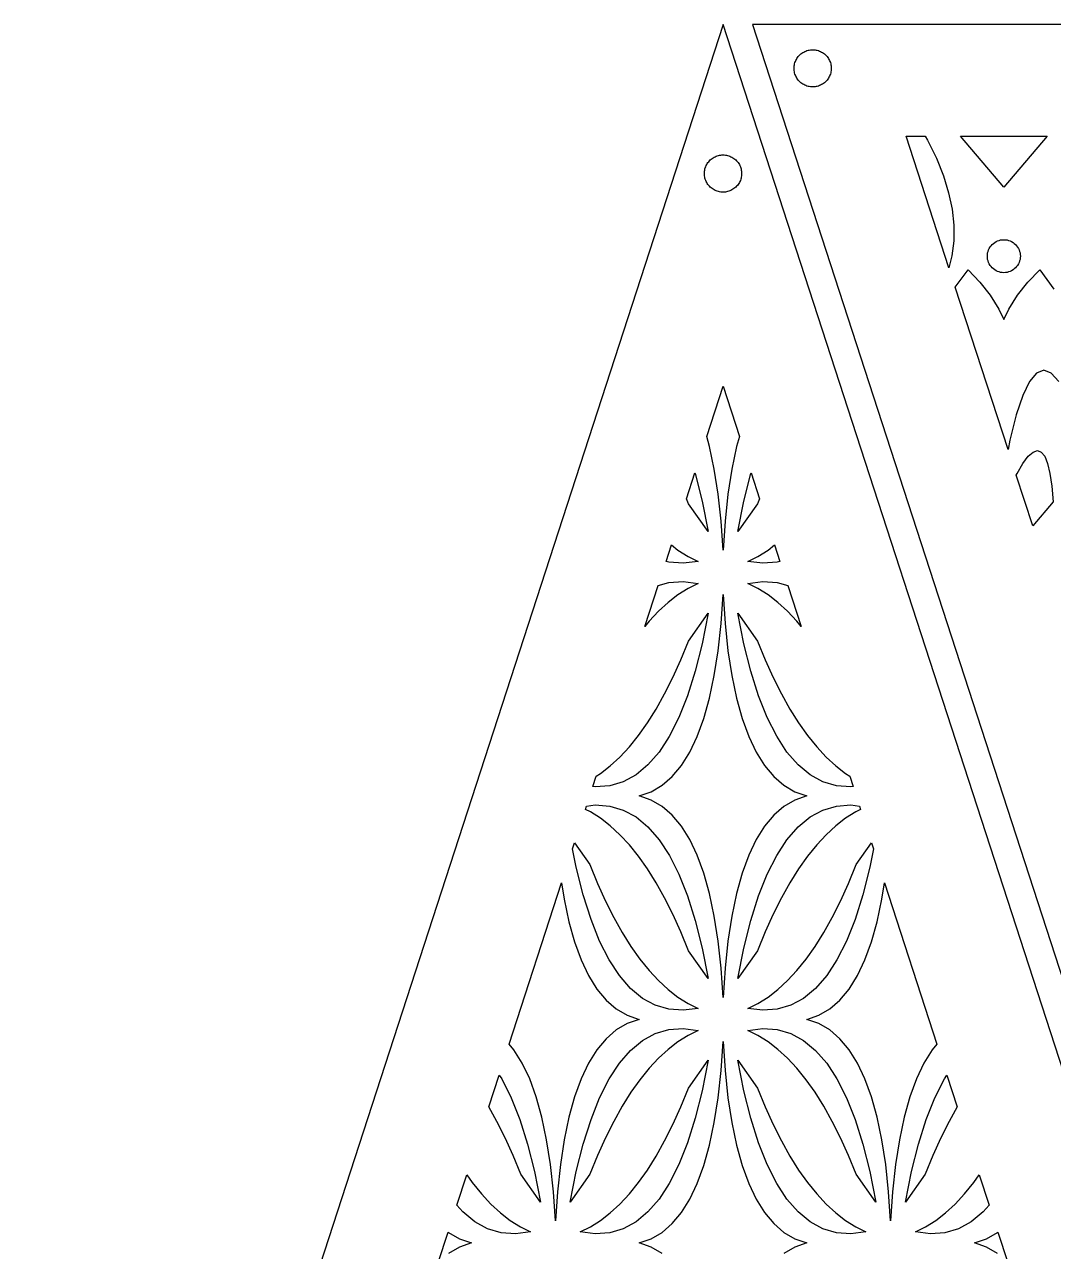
# Model space of a CAD drawing. Header units: metres. Extents: x 20 to 717, y 20 to 251.
# Drawn here: x 20 to 130.5, y 119.1 to 250.8 of the extents above; entities that cross this region are included whole.
import ezdxf

# ---------------------------------------------------------------- set-up
doc = ezdxf.new("R2010")
doc.units = ezdxf.units.M

msp = doc.modelspace()

# ---------------------------------------------------------------- linework, layer by layer
for p, q in [((95, 250.826), (20, 20)), ((170, 20), (95, 250.826)), ((248.154, 250.826), (98.1544, 250.826)), ((98.1544, 250.826), (173.154, 20.0001)), ((103.352, 247.665), (103.451, 247.742)), ((103.451, 247.742), (103.555, 247.813)), ((103.555, 247.813), (103.663, 247.877)), ((103.663, 247.877), (103.775, 247.934)), ((103.775, 247.934), (103.891, 247.984)), ((103.891, 247.984), (104.009, 248.026)), ((104.009, 248.026), (104.129, 248.062)), ((104.129, 248.062), (104.252, 248.089)), ((104.252, 248.089), (104.376, 248.109)), ((104.376, 248.109), (104.501, 248.12)), ((104.501, 248.12), (104.626, 248.124)), ((104.626, 248.124), (104.752, 248.12)), ((104.752, 248.12), (104.877, 248.109)), ((104.877, 248.109), (105.001, 248.089)), ((105.001, 248.089), (105.124, 248.062)), ((105.124, 248.062), (105.244, 248.026)), ((105.244, 248.026), (105.362, 247.984)), ((105.362, 247.984), (105.478, 247.934)), ((105.478, 247.934), (105.59, 247.877)), ((105.59, 247.877), (105.698, 247.813)), ((105.698, 247.813), (105.802, 247.742)), ((105.802, 247.742), (105.901, 247.665)), ((102.631, 246.249), (102.643, 246.375)), ((102.643, 246.375), (102.662, 246.499)), ((102.662, 246.499), (102.69, 246.621)), ((102.69, 246.621), (102.725, 246.742)), ((102.725, 246.742), (102.767, 246.86)), ((102.767, 246.86), (102.816, 246.976)), ((102.816, 246.976), (102.874, 247.087)), ((102.874, 247.087), (102.938, 247.195)), ((102.938, 247.195), (103.009, 247.3)), ((103.009, 247.3), (103.085, 247.399)), ((103.085, 247.399), (103.169, 247.493)), ((103.169, 247.493), (103.257, 247.582)), ((103.257, 247.582), (103.352, 247.665)), ((105.901, 247.665), (105.995, 247.582)), ((105.995, 247.582), (106.084, 247.493)), ((106.084, 247.493), (106.168, 247.399)), ((106.168, 247.399), (106.244, 247.3)), ((106.244, 247.3), (106.316, 247.195)), ((106.316, 247.195), (106.379, 247.087)), ((106.379, 247.087), (106.437, 246.976)), ((106.437, 246.976), (106.486, 246.86)), ((106.486, 246.86), (106.528, 246.742)), ((106.528, 246.742), (106.564, 246.621)), ((106.564, 246.621), (106.591, 246.499)), ((106.591, 246.499), (106.61, 246.375)), ((106.61, 246.375), (106.622, 246.249)), ((102.626, 246.124), (102.631, 246.249)), ((102.631, 245.998), (102.626, 246.124)), ((102.643, 245.873), (102.631, 245.998)), ((102.662, 245.749), (102.643, 245.873)), ((102.69, 245.627), (102.662, 245.749)), ((102.725, 245.506), (102.69, 245.627)), ((102.767, 245.388), (102.725, 245.506)), ((102.816, 245.273), (102.767, 245.388)), ((102.874, 245.16), (102.816, 245.273)), ((102.938, 245.052), (102.874, 245.16)), ((103.009, 244.948), (102.938, 245.052)), ((106.316, 245.052), (106.244, 244.948)), ((106.379, 245.16), (106.316, 245.052)), ((106.437, 245.273), (106.379, 245.16)), ((106.486, 245.388), (106.437, 245.273)), ((106.528, 245.506), (106.486, 245.388)), ((106.564, 245.627), (106.528, 245.506)), ((106.591, 245.749), (106.564, 245.627)), ((106.61, 245.873), (106.591, 245.749)), ((106.622, 245.998), (106.61, 245.873)), ((106.622, 246.249), (106.626, 246.124)), ((106.626, 246.124), (106.622, 245.998)), ((103.085, 244.849), (103.009, 244.948)), ((103.169, 244.755), (103.085, 244.849)), ((103.257, 244.666), (103.169, 244.755)), ((103.352, 244.583), (103.257, 244.666)), ((103.451, 244.506), (103.352, 244.583)), ((103.555, 244.436), (103.451, 244.506)), ((103.663, 244.371), (103.555, 244.436)), ((103.775, 244.315), (103.663, 244.371)), ((103.891, 244.265), (103.775, 244.315)), ((104.009, 244.222), (103.891, 244.265)), ((104.129, 244.187), (104.009, 244.222)), ((104.252, 244.159), (104.129, 244.187)), ((104.376, 244.14), (104.252, 244.159)), ((104.501, 244.128), (104.376, 244.14)), ((104.626, 244.124), (104.501, 244.128)), ((104.752, 244.128), (104.626, 244.124)), ((104.877, 244.14), (104.752, 244.128)), ((105.001, 244.159), (104.877, 244.14)), ((105.124, 244.187), (105.001, 244.159)), ((105.244, 244.222), (105.124, 244.187)), ((105.362, 244.265), (105.244, 244.222)), ((105.478, 244.315), (105.362, 244.265)), ((105.59, 244.371), (105.478, 244.315)), ((105.698, 244.436), (105.59, 244.371)), ((105.802, 244.506), (105.698, 244.436)), ((105.901, 244.583), (105.802, 244.506)), ((105.995, 244.666), (105.901, 244.583)), ((106.084, 244.755), (105.995, 244.666)), ((106.168, 244.849), (106.084, 244.755)), ((106.244, 244.948), (106.168, 244.849)), ((114.671, 238.826), (116.723, 238.826)), ((119.258, 224.709), (114.671, 238.826)), ((116.723, 238.826), (116.969, 238.396)), ((120.497, 238.826), (129.812, 238.826)), ((125.154, 233.352), (120.497, 238.826)), ((129.812, 238.826), (125.154, 233.352)), ((116.969, 238.396), (117.912, 236.467)), ((93.2471, 235.79), (93.3115, 235.898)), ((93.3115, 235.898), (93.3818, 236.002)), ((93.3818, 236.002), (93.459, 236.101)), ((93.459, 236.101), (93.542, 236.195)), ((93.542, 236.195), (93.6309, 236.284)), ((93.6309, 236.284), (93.7256, 236.367)), ((93.7256, 236.367), (93.8242, 236.444)), ((93.8242, 236.444), (93.9287, 236.515)), ((93.9287, 236.515), (94.0361, 236.579)), ((94.0361, 236.579), (94.1484, 236.636)), ((94.1484, 236.636), (94.2637, 236.686)), ((94.2637, 236.686), (94.3818, 236.728)), ((94.3818, 236.728), (94.5029, 236.763)), ((94.5029, 236.763), (94.625, 236.791)), ((94.625, 236.791), (94.749, 236.81)), ((94.749, 236.81), (94.874, 236.822)), ((94.874, 236.822), (95, 236.826)), ((95, 236.826), (95.126, 236.822)), ((95.126, 236.822), (95.251, 236.81)), ((95.251, 236.81), (95.375, 236.791)), ((95.375, 236.791), (95.4971, 236.763)), ((95.4971, 236.763), (95.6182, 236.728)), ((95.6182, 236.728), (95.7363, 236.686)), ((95.7363, 236.686), (95.8516, 236.636)), ((95.8516, 236.636), (95.9639, 236.579)), ((95.9639, 236.579), (96.0713, 236.515)), ((96.0713, 236.515), (96.1758, 236.444)), ((96.1758, 236.444), (96.2744, 236.367)), ((96.2744, 236.367), (96.3691, 236.284)), ((96.3691, 236.284), (96.458, 236.195)), ((96.458, 236.195), (96.541, 236.101)), ((96.541, 236.101), (96.6182, 236.002)), ((96.6182, 236.002), (96.6885, 235.898)), ((96.6885, 235.898), (96.7529, 235.79)), ((117.912, 236.467), (118.665, 234.588)), ((93, 234.826), (93.0039, 234.952)), ((93.0039, 234.701), (93, 234.826)), ((93.0039, 234.952), (93.0156, 235.077)), ((93.0156, 234.576), (93.0039, 234.701)), ((93.0156, 235.077), (93.0352, 235.201)), ((93.0352, 234.451), (93.0156, 234.576)), ((93.0352, 235.201), (93.0625, 235.324)), ((93.0625, 235.324), (93.0977, 235.444)), ((93.0977, 235.444), (93.1406, 235.562)), ((93.1406, 235.562), (93.1904, 235.678)), ((93.1904, 235.678), (93.2471, 235.79)), ((96.7529, 235.79), (96.8096, 235.678)), ((96.8096, 235.678), (96.8594, 235.562)), ((96.8594, 235.562), (96.9023, 235.444)), ((96.9023, 235.444), (96.9375, 235.324)), ((96.9375, 235.324), (96.9648, 235.201)), ((96.9648, 235.201), (96.9844, 235.077)), ((96.9844, 234.576), (96.9648, 234.451)), ((96.9844, 235.077), (96.9961, 234.952)), ((96.9961, 234.701), (96.9844, 234.576)), ((96.9961, 234.952), (97, 234.826)), ((97, 234.826), (96.9961, 234.701)), ((118.665, 234.588), (119.228, 232.763)), ((93.0625, 234.329), (93.0352, 234.451)), ((93.0977, 234.208), (93.0625, 234.329)), ((93.1406, 234.09), (93.0977, 234.208)), ((93.1904, 233.975), (93.1406, 234.09)), ((93.2471, 233.863), (93.1904, 233.975)), ((93.3115, 233.755), (93.2471, 233.863)), ((93.3818, 233.651), (93.3115, 233.755)), ((93.459, 233.551), (93.3818, 233.651)), ((93.542, 233.457), (93.459, 233.551)), ((93.6309, 233.368), (93.542, 233.457)), ((93.7256, 233.285), (93.6309, 233.368)), ((93.8242, 233.208), (93.7256, 233.285)), ((93.9287, 233.138), (93.8242, 233.208)), ((96.1758, 233.208), (96.0713, 233.138)), ((96.2744, 233.285), (96.1758, 233.208)), ((96.3691, 233.368), (96.2744, 233.285)), ((96.458, 233.457), (96.3691, 233.368)), ((96.541, 233.551), (96.458, 233.457)), ((96.6182, 233.651), (96.541, 233.551)), ((96.6885, 233.755), (96.6182, 233.651)), ((96.7529, 233.863), (96.6885, 233.755)), ((96.8096, 233.975), (96.7529, 233.863)), ((96.8594, 234.09), (96.8096, 233.975)), ((96.9023, 234.208), (96.8594, 234.09)), ((96.9375, 234.329), (96.9023, 234.208)), ((96.9648, 234.451), (96.9375, 234.329)), ((94.0361, 233.074), (93.9287, 233.138)), ((94.1484, 233.017), (94.0361, 233.074)), ((94.2637, 232.967), (94.1484, 233.017)), ((94.3818, 232.924), (94.2637, 232.967)), ((94.5029, 232.889), (94.3818, 232.924)), ((94.625, 232.862), (94.5029, 232.889)), ((94.749, 232.842), (94.625, 232.862)), ((94.874, 232.83), (94.749, 232.842)), ((95, 232.826), (94.874, 232.83)), ((95.126, 232.83), (95, 232.826)), ((95.251, 232.842), (95.126, 232.83)), ((95.375, 232.862), (95.251, 232.842)), ((95.4971, 232.889), (95.375, 232.862)), ((95.6182, 232.924), (95.4971, 232.889)), ((95.7363, 232.967), (95.6182, 232.924)), ((95.8516, 233.017), (95.7363, 232.967)), ((95.9639, 233.074), (95.8516, 233.017)), ((96.0713, 233.138), (95.9639, 233.074)), ((119.228, 232.763), (119.599, 230.99)), ((119.599, 230.99), (119.781, 229.269)), ((119.781, 229.269), (119.773, 227.598)), ((119.773, 227.598), (119.573, 225.982)), ((123.458, 226.467), (123.517, 226.631)), ((123.517, 226.631), (123.591, 226.789)), ((123.591, 226.789), (123.681, 226.939)), ((123.681, 226.939), (123.784, 227.077)), ((123.784, 227.077), (123.901, 227.207)), ((123.901, 227.207), (124.03, 227.323)), ((124.03, 227.323), (124.169, 227.427)), ((124.169, 227.427), (124.319, 227.517)), ((124.319, 227.517), (124.477, 227.591)), ((124.477, 227.591), (124.64, 227.65)), ((124.64, 227.65), (124.81, 227.692)), ((124.81, 227.692), (124.982, 227.717)), ((124.982, 227.717), (125.154, 227.726)), ((125.154, 227.726), (125.328, 227.717)), ((125.328, 227.717), (125.501, 227.692)), ((125.501, 227.692), (125.669, 227.65)), ((125.669, 227.65), (125.832, 227.591)), ((125.832, 227.591), (125.99, 227.517)), ((125.99, 227.517), (126.14, 227.427)), ((126.14, 227.427), (126.278, 227.323)), ((126.278, 227.323), (126.408, 227.206)), ((126.408, 227.206), (126.525, 227.077)), ((126.525, 227.077), (126.628, 226.938)), ((126.628, 226.938), (126.718, 226.789)), ((126.718, 226.789), (126.792, 226.631)), ((126.792, 226.631), (126.851, 226.467)), ((119.573, 225.982), (119.258, 224.709)), ((123.382, 225.952), (123.391, 226.127)), ((123.39, 225.779), (123.382, 225.952)), ((123.415, 225.608), (123.39, 225.779)), ((123.391, 226.127), (123.416, 226.299)), ((123.458, 225.438), (123.415, 225.608)), ((123.416, 226.299), (123.458, 226.467)), ((123.517, 225.275), (123.458, 225.438)), ((126.851, 225.438), (126.792, 225.275)), ((126.851, 226.467), (126.894, 226.298)), ((126.893, 225.606), (126.851, 225.438)), ((126.918, 225.778), (126.893, 225.606)), ((126.894, 226.298), (126.919, 226.127)), ((126.927, 225.952), (126.918, 225.778)), ((126.919, 226.127), (126.927, 225.952)), ((119.941, 222.609), (121.309, 224.493)), ((121.309, 224.493), (122.586, 223.172)), ((123.591, 225.117), (123.517, 225.275)), ((123.681, 224.968), (123.591, 225.117)), ((123.784, 224.828), (123.681, 224.968)), ((123.9, 224.699), (123.784, 224.828)), ((124.03, 224.582), (123.9, 224.699)), ((124.169, 224.48), (124.03, 224.582)), ((124.319, 224.39), (124.169, 224.48)), ((124.477, 224.316), (124.319, 224.39)), ((124.64, 224.256), (124.477, 224.316)), ((124.809, 224.214), (124.64, 224.256)), ((124.981, 224.189), (124.809, 224.214)), ((125.154, 224.18), (124.981, 224.189)), ((125.328, 224.188), (125.154, 224.18)), ((125.499, 224.214), (125.328, 224.188)), ((125.669, 224.256), (125.499, 224.214)), ((125.832, 224.316), (125.669, 224.256)), ((125.99, 224.39), (125.832, 224.316)), ((126.14, 224.48), (125.99, 224.39)), ((126.278, 224.582), (126.14, 224.48)), ((126.408, 224.699), (126.278, 224.582)), ((126.525, 224.828), (126.408, 224.699)), ((126.628, 224.968), (126.525, 224.828)), ((126.718, 225.117), (126.628, 224.968)), ((126.792, 225.275), (126.718, 225.117)), ((127.724, 223.173), (129, 224.493)), ((129, 224.493), (130.512, 222.411)), ((122.586, 223.172), (123.691, 221.762)), ((126.618, 221.763), (127.724, 223.173)), ((125.603, 205.183), (119.941, 222.609)), ((123.691, 221.762), (124.622, 220.266)), ((125.688, 220.266), (126.618, 221.763)), ((124.622, 220.266), (125.15, 219.162)), ((125.159, 219.158), (125.688, 220.266)), ((125.15, 219.162), (125.15, 219.141)), ((125.15, 219.141), (125.155, 219.152)), ((125.155, 219.152), (125.159, 219.145)), ((125.159, 219.145), (125.159, 219.158)), ((129.441, 213.703), (128.663, 213.402)), ((130.243, 213.402), (129.441, 213.703)), ((127.91, 212.502), (127.184, 211.001)), ((128.663, 213.402), (127.91, 212.502)), ((131.068, 212.502), (130.243, 213.402)), ((93.2461, 206.595), (95, 211.993)), ((95, 211.993), (96.7539, 206.595)), ((127.184, 211.001), (126.482, 208.901)), ((126.482, 208.901), (125.804, 206.201)), ((93.5479, 205.509), (93.2461, 206.595)), ((96.7539, 206.595), (96.4521, 205.51)), ((125.804, 206.201), (125.603, 205.183)), ((94.0566, 203.084), (93.5479, 205.509)), ((96.4521, 205.51), (95.9443, 203.084)), ((127.204, 203.703), (127.778, 204.466)), ((127.778, 204.466), (128.299, 204.924)), ((128.299, 204.924), (128.766, 205.076)), ((128.766, 205.076), (129.178, 204.924)), ((129.178, 204.924), (129.539, 204.466)), ((129.539, 204.466), (129.847, 203.703)), ((94.4688, 200.411), (94.0566, 203.084)), ((95.9443, 203.084), (95.5312, 200.411)), ((126.575, 202.632), (127.204, 203.703)), ((129.847, 203.703), (130.102, 202.633)), ((91.0752, 199.915), (91.9814, 202.704)), ((91.9814, 202.704), (92.0088, 202.618)), ((92.0088, 202.618), (92.7549, 199.656)), ((97.2451, 199.656), (97.9912, 202.619)), ((97.9912, 202.619), (98.0186, 202.704)), ((98.0186, 202.704), (98.9248, 199.915)), ((126.488, 202.456), (126.575, 202.632)), ((128.26, 197.003), (126.488, 202.456)), ((130.102, 202.633), (130.303, 201.258)), ((94.7842, 197.49), (94.4688, 200.411)), ((95.5312, 200.411), (95.2158, 197.49)), ((130.303, 201.258), (130.45, 199.577)), ((91.2988, 199.371), (91.0752, 199.915)), ((93.4092, 196.391), (91.2988, 199.371)), ((92.7549, 199.656), (93.4092, 196.391)), ((96.5908, 196.391), (97.2451, 199.656)), ((98.7012, 199.37), (96.5908, 196.391)), ((98.9248, 199.915), (98.7012, 199.37)), ((130.45, 199.577), (128.26, 197.003)), ((95, 194.368), (94.7842, 197.49)), ((95.2158, 197.49), (95, 194.368)), ((88.8848, 193.172), (89.46, 194.942)), ((89.46, 194.942), (90.1602, 194.402)), ((90.1602, 194.402), (91.2451, 193.721)), ((91.2451, 193.721), (92.3447, 193.181)), ((97.6553, 193.181), (98.7549, 193.721)), ((98.7549, 193.721), (99.8389, 194.401)), ((99.8389, 194.401), (100.54, 194.942)), ((100.54, 194.942), (101.115, 193.172)), ((89.1689, 193.088), (88.8848, 193.172)), ((90.7168, 192.977), (89.1689, 193.088)), ((92.3447, 193.181), (90.7168, 192.977)), ((99.2832, 192.977), (97.6553, 193.181)), ((100.831, 193.088), (99.2832, 192.977)), ((101.115, 193.172), (100.831, 193.088)), ((86.6201, 186.202), (88.043, 190.581)), ((88.043, 190.581), (89.1689, 190.911)), ((89.1689, 190.911), (90.7168, 191.023)), ((91.2451, 190.278), (90.1611, 189.598)), ((90.7168, 191.023), (92.3447, 190.819)), ((92.3447, 190.819), (91.2451, 190.278)), ((97.6553, 190.819), (99.2832, 191.023)), ((98.7549, 190.278), (97.6553, 190.819)), ((99.8398, 189.598), (98.7549, 190.278)), ((99.2832, 191.023), (100.831, 190.911)), ((100.831, 190.911), (101.957, 190.581)), ((101.957, 190.581), (103.38, 186.202)), ((89.1025, 188.783), (88.0684, 187.832)), ((90.1611, 189.598), (89.1025, 188.783)), ((94.7842, 186.509), (95, 189.631)), ((95, 189.631), (95.2158, 186.51)), ((100.897, 188.783), (99.8398, 189.598)), ((101.933, 187.832), (100.897, 188.783)), ((88.0684, 187.832), (87.0596, 186.747)), ((91.2988, 184.629), (93.4092, 187.609)), ((93.4092, 187.609), (92.7549, 184.343)), ((97.2451, 184.344), (96.5908, 187.609)), ((96.5908, 187.609), (98.7012, 184.629)), ((102.94, 186.747), (101.933, 187.832)), ((87.0596, 186.747), (86.6201, 186.202)), ((94.4688, 183.589), (94.7842, 186.509)), ((95.2158, 186.51), (95.5312, 183.589)), ((103.38, 186.202), (102.94, 186.747)), ((90.4658, 182.6), (91.2988, 184.629)), ((98.7012, 184.629), (99.5342, 182.6)), ((92.7549, 184.343), (92.0088, 181.381)), ((94.0557, 180.916), (94.4688, 183.589)), ((95.5312, 183.589), (95.9434, 180.916)), ((97.9912, 181.382), (97.2451, 184.344)), ((89.6084, 180.704), (90.4658, 182.6)), ((99.5342, 182.6), (100.392, 180.705)), ((88.7246, 178.944), (89.6084, 180.704)), ((92.0088, 181.381), (91.1729, 178.736)), ((93.5479, 178.49), (94.0557, 180.916)), ((95.9434, 180.916), (96.4521, 178.49)), ((98.8271, 178.737), (97.9912, 181.382)), ((100.392, 180.705), (101.275, 178.945)), ((87.8164, 177.319), (88.7246, 178.944)), ((91.1729, 178.736), (90.248, 176.407)), ((92.9424, 176.312), (93.5479, 178.49)), ((96.4521, 178.49), (97.0576, 176.312)), ((99.752, 176.408), (98.8271, 178.737)), ((101.275, 178.945), (102.184, 177.319)), ((86.8828, 175.828), (87.8164, 177.319)), ((102.184, 177.319), (103.116, 175.829)), ((85.9248, 174.473), (86.8828, 175.828)), ((90.248, 176.407), (89.2344, 174.395)), ((92.2402, 174.381), (92.9424, 176.312)), ((97.0576, 176.312), (97.7598, 174.382)), ((100.765, 174.396), (99.752, 176.408)), ((103.116, 175.829), (104.075, 174.473)), ((84.9414, 173.253), (85.9248, 174.473)), ((89.2344, 174.395), (88.1318, 172.701)), ((91.4424, 172.698), (92.2402, 174.381)), ((97.7598, 174.382), (98.5576, 172.699)), ((101.868, 172.701), (100.765, 174.396)), ((104.075, 174.473), (105.059, 173.253)), ((83.9326, 172.167), (84.9414, 173.253)), ((88.1318, 172.701), (86.9404, 171.322)), ((90.5469, 171.263), (91.4424, 172.698)), ((98.5576, 172.699), (99.4521, 171.263)), ((103.06, 171.323), (101.868, 172.701)), ((105.059, 173.253), (106.067, 172.168)), ((82.8984, 171.217), (83.9326, 172.167)), ((86.9404, 171.322), (85.6592, 170.262)), ((104.341, 170.262), (103.06, 171.323)), ((106.067, 172.168), (107.102, 171.217)), ((81.0332, 169.008), (81.3955, 170.123)), ((81.3955, 170.123), (81.8389, 170.401)), ((81.8389, 170.401), (82.8984, 171.217)), ((85.6592, 170.262), (84.2891, 169.516)), ((88.4668, 169.135), (89.5557, 170.075)), ((89.5557, 170.075), (90.5469, 171.263)), ((99.4521, 171.263), (100.444, 170.075)), ((100.444, 170.075), (101.533, 169.135)), ((105.711, 169.516), (104.341, 170.262)), ((107.102, 171.217), (108.16, 170.402)), ((108.16, 170.402), (108.604, 170.123)), ((108.604, 170.123), (108.967, 169.008)), ((81.2832, 168.977), (81.0332, 169.008)), ((82.8311, 169.088), (81.2832, 168.977)), ((84.2891, 169.516), (82.8311, 169.088)), ((87.2822, 168.441), (88.4668, 169.135)), ((101.533, 169.135), (102.718, 168.441)), ((107.169, 169.088), (105.711, 169.516)), ((108.717, 168.977), (107.169, 169.088)), ((108.967, 169.008), (108.717, 168.977)), ((86.0098, 168), (87.2822, 168.441)), ((87.2822, 167.558), (86.0098, 168)), ((88.4668, 166.865), (87.2822, 167.558)), ((102.718, 167.558), (101.533, 166.865)), ((102.718, 168.441), (103.99, 168)), ((103.99, 168), (102.718, 167.558)), ((80.2305, 166.536), (80.3506, 166.906)), ((80.7549, 166.278), (80.2305, 166.536)), ((80.3506, 166.906), (81.2832, 167.023)), ((81.8398, 165.598), (80.7549, 166.278)), ((81.2832, 167.023), (82.8311, 166.911)), ((82.8311, 166.911), (84.2891, 166.483)), ((84.2891, 166.483), (85.6592, 165.738)), ((89.5557, 165.925), (88.4668, 166.865)), ((101.533, 166.865), (100.444, 165.925)), ((104.341, 165.738), (105.711, 166.483)), ((105.711, 166.483), (107.169, 166.911)), ((107.169, 166.911), (108.717, 167.023)), ((109.245, 166.278), (108.161, 165.598)), ((108.717, 167.023), (109.649, 166.906)), ((109.77, 166.536), (109.245, 166.278)), ((109.649, 166.906), (109.77, 166.536)), ((82.8984, 164.783), (81.8398, 165.598)), ((83.9326, 163.832), (82.8984, 164.783)), ((85.6592, 165.738), (86.9404, 164.677)), ((90.5479, 164.737), (89.5557, 165.925)), ((91.4424, 163.301), (90.5479, 164.737)), ((99.4531, 164.737), (98.5576, 163.301)), ((100.444, 165.925), (99.4531, 164.737)), ((103.06, 164.677), (104.341, 165.738)), ((107.102, 164.783), (106.067, 163.832)), ((108.161, 165.598), (107.102, 164.783)), ((84.9414, 162.747), (83.9326, 163.832)), ((86.9404, 164.677), (88.1318, 163.298)), ((101.868, 163.298), (103.06, 164.677)), ((106.067, 163.832), (105.059, 162.747)), ((78.8535, 162.299), (79.0625, 162.943)), ((79.2451, 160.344), (78.8535, 162.299)), ((79.0625, 162.943), (80.7021, 160.629)), ((85.9248, 161.526), (84.9414, 162.747)), ((88.1318, 163.298), (89.2354, 161.603)), ((92.2402, 161.618), (91.4424, 163.301)), ((98.5576, 163.301), (97.7598, 161.618)), ((100.765, 161.603), (101.868, 163.298)), ((105.059, 162.747), (104.075, 161.526)), ((109.298, 160.629), (110.938, 162.943)), ((111.146, 162.299), (110.755, 160.343)), ((110.938, 162.943), (111.146, 162.299)), ((86.8838, 160.171), (85.9248, 161.526)), ((89.2354, 161.603), (90.248, 159.592)), ((92.9424, 159.688), (92.2402, 161.618)), ((97.7598, 161.618), (97.0576, 159.688)), ((99.752, 159.592), (100.765, 161.603)), ((104.075, 161.526), (103.117, 160.171)), ((79.9922, 157.381), (79.2451, 160.344)), ((80.7021, 160.629), (81.5342, 158.6)), ((87.8164, 158.681), (86.8838, 160.171)), ((90.248, 159.592), (91.1729, 157.263)), ((93.5479, 157.509), (92.9424, 159.688)), ((97.0576, 159.688), (96.4521, 157.51)), ((98.8271, 157.263), (99.752, 159.592)), ((103.117, 160.171), (102.184, 158.681)), ((108.466, 158.6), (109.298, 160.629)), ((110.755, 160.343), (110.008, 157.381)), ((72.0439, 141.341), (77.6738, 158.668)), ((77.6738, 158.668), (77.9434, 156.916)), ((81.5342, 158.6), (82.3926, 156.705)), ((88.7246, 157.055), (87.8164, 158.681)), ((102.184, 158.681), (101.275, 157.055)), ((107.607, 156.704), (108.466, 158.6)), ((112.056, 156.915), (112.326, 158.669)), ((112.326, 158.669), (117.956, 141.341)), ((77.9434, 156.916), (78.4531, 154.49)), ((80.8271, 154.736), (79.9922, 157.381)), ((89.6084, 155.294), (88.7246, 157.055)), ((91.1729, 157.263), (92.0088, 154.618)), ((94.0566, 155.083), (93.5479, 157.509)), ((96.4521, 157.51), (95.9443, 155.084)), ((97.9912, 154.618), (98.8271, 157.263)), ((101.275, 157.055), (100.392, 155.295)), ((110.008, 157.381), (109.173, 154.736)), ((111.547, 154.49), (112.056, 156.915)), ((82.3926, 156.705), (83.2754, 154.945)), ((106.725, 154.944), (107.607, 156.704)), ((78.4531, 154.49), (79.0576, 152.312)), ((81.752, 152.408), (80.8271, 154.736)), ((83.2754, 154.945), (84.1836, 153.319)), ((90.4658, 153.399), (89.6084, 155.294)), ((92.0088, 154.618), (92.7549, 151.656)), ((94.4688, 152.411), (94.0566, 155.083)), ((95.9443, 155.084), (95.5312, 152.411)), ((97.2451, 151.656), (97.9912, 154.618)), ((100.392, 155.295), (99.5342, 153.4)), ((105.816, 153.319), (106.725, 154.944)), ((109.173, 154.736), (108.248, 152.407)), ((110.942, 152.312), (111.547, 154.49)), ((84.1836, 153.319), (85.1172, 151.829)), ((91.2988, 151.371), (90.4658, 153.399)), ((99.5342, 153.4), (98.7012, 151.37)), ((104.883, 151.828), (105.816, 153.319)), ((79.0576, 152.312), (79.7598, 150.382)), ((82.7656, 150.396), (81.752, 152.408)), ((85.1172, 151.829), (86.0752, 150.473)), ((92.7549, 151.656), (93.4092, 148.391)), ((94.7842, 149.49), (94.4688, 152.411)), ((95.5312, 152.411), (95.2158, 149.49)), ((96.5908, 148.391), (97.2451, 151.656)), ((103.924, 150.473), (104.883, 151.828)), ((108.248, 152.407), (107.234, 150.395)), ((110.24, 150.381), (110.942, 152.312)), ((79.7598, 150.382), (80.5576, 148.699)), ((83.8682, 148.701), (82.7656, 150.396)), ((86.0752, 150.473), (87.0596, 149.252)), ((93.4092, 148.391), (91.2988, 151.371)), ((98.7012, 151.37), (96.5908, 148.391)), ((102.94, 149.252), (103.924, 150.473)), ((107.234, 150.395), (106.132, 148.701)), ((109.442, 148.698), (110.24, 150.381)), ((87.0596, 149.252), (88.0674, 148.168)), ((95, 146.368), (94.7842, 149.49)), ((95.2158, 149.49), (95, 146.368)), ((101.932, 148.167), (102.94, 149.252)), ((80.5576, 148.699), (81.4521, 147.263)), ((85.0596, 147.323), (83.8682, 148.701)), ((88.0674, 148.168), (89.1025, 147.217)), ((100.897, 147.217), (101.932, 148.167)), ((106.132, 148.701), (104.939, 147.322)), ((108.547, 147.263), (109.442, 148.698)), ((81.4521, 147.263), (82.4443, 146.075)), ((86.3408, 146.261), (85.0596, 147.323)), ((87.7109, 145.516), (86.3408, 146.261)), ((89.1025, 147.217), (90.1602, 146.402)), ((90.1602, 146.402), (91.2451, 145.721)), ((98.7549, 145.721), (99.8389, 146.401)), ((99.8389, 146.401), (100.897, 147.217)), ((103.659, 146.261), (102.289, 145.516)), ((104.939, 147.322), (103.659, 146.261)), ((107.556, 146.075), (108.547, 147.263)), ((82.4443, 146.075), (83.5332, 145.134)), ((83.5332, 145.134), (84.7178, 144.441)), ((89.1689, 145.088), (87.7109, 145.516)), ((90.7168, 144.977), (89.1689, 145.088)), ((92.3447, 145.181), (90.7168, 144.977)), ((91.2451, 145.721), (92.3447, 145.181)), ((97.6553, 145.181), (98.7549, 145.721)), ((99.2832, 144.977), (97.6553, 145.181)), ((100.831, 145.088), (99.2832, 144.977)), ((102.289, 145.516), (100.831, 145.088)), ((105.282, 144.441), (106.467, 145.134)), ((106.467, 145.134), (107.556, 146.075)), ((84.7178, 144.441), (85.9902, 144)), ((85.9902, 144), (84.7178, 143.558)), ((104.01, 144), (105.282, 144.441)), ((105.282, 143.558), (104.01, 144)), ((83.5332, 142.865), (82.4443, 141.925)), ((84.7178, 143.558), (83.5332, 142.865)), ((86.3408, 141.738), (87.7109, 142.483)), ((87.7109, 142.483), (89.1689, 142.911)), ((89.1689, 142.911), (90.7168, 143.023)), ((90.7168, 143.023), (92.3447, 142.819)), ((92.3447, 142.819), (91.2451, 142.278)), ((97.6553, 142.819), (99.2832, 143.023)), ((98.7549, 142.278), (97.6553, 142.819)), ((99.2832, 143.023), (100.831, 142.911)), ((100.831, 142.911), (102.289, 142.483)), ((102.289, 142.483), (103.659, 141.738)), ((106.467, 142.865), (105.282, 143.558)), ((107.556, 141.925), (106.467, 142.865)), ((72.5479, 140.737), (72.0439, 141.341)), ((82.4443, 141.925), (81.4531, 140.737)), ((85.0596, 140.677), (86.3408, 141.738)), ((90.1611, 141.598), (89.1025, 140.782)), ((91.2451, 142.278), (90.1611, 141.598)), ((94.7842, 138.51), (95, 141.632)), ((95, 141.632), (95.2158, 138.51)), ((99.8398, 141.598), (98.7549, 142.278)), ((100.897, 140.782), (99.8398, 141.598)), ((103.659, 141.738), (104.94, 140.677)), ((108.548, 140.737), (107.556, 141.925)), ((117.956, 141.341), (117.452, 140.737)), ((73.4424, 139.301), (72.5479, 140.737)), ((81.4531, 140.737), (80.5576, 139.301)), ((83.8682, 139.298), (85.0596, 140.677)), ((88.0684, 139.832), (87.0596, 138.747)), ((89.1025, 140.782), (88.0684, 139.832)), ((101.933, 139.832), (100.897, 140.782)), ((102.94, 138.747), (101.933, 139.832)), ((104.94, 140.677), (106.132, 139.298)), ((109.442, 139.301), (108.548, 140.737)), ((117.452, 140.737), (116.558, 139.301)), ((74.2412, 137.617), (73.4424, 139.301)), ((80.5576, 139.301), (79.7598, 137.618)), ((82.7656, 137.603), (83.8682, 139.298)), ((87.0596, 138.747), (86.0762, 137.526)), ((91.2988, 136.629), (93.4092, 139.609)), ((93.4092, 139.609), (92.7549, 136.344)), ((94.4688, 135.589), (94.7842, 138.51)), ((95.2158, 138.51), (95.5312, 135.589)), ((97.2451, 136.344), (96.5908, 139.609)), ((96.5908, 139.609), (98.7012, 136.629)), ((103.925, 137.526), (102.94, 138.747)), ((106.132, 139.298), (107.234, 137.603)), ((110.24, 137.617), (109.442, 139.301)), ((116.558, 139.301), (115.759, 137.618)), ((69.8564, 134.61), (70.9648, 138.019)), ((70.9648, 138.019), (71.2354, 137.603)), ((71.2354, 137.603), (72.248, 135.591)), ((74.9424, 135.688), (74.2412, 137.617)), ((79.7598, 137.618), (79.0576, 135.688)), ((81.752, 135.592), (82.7656, 137.603)), ((86.0762, 137.526), (85.1172, 136.171)), ((104.883, 136.171), (103.925, 137.526)), ((107.234, 137.603), (108.248, 135.591)), ((110.942, 135.688), (110.24, 137.617)), ((115.759, 137.618), (115.058, 135.688)), ((117.752, 135.592), (118.765, 137.603)), ((118.765, 137.603), (119.035, 138.019)), ((119.035, 138.019), (120.144, 134.61)), ((85.1172, 136.171), (84.1836, 134.68)), ((90.4658, 134.6), (91.2988, 136.629)), ((92.7549, 136.344), (92.0088, 133.381)), ((97.9912, 133.382), (97.2451, 136.344)), ((98.7012, 136.629), (99.5342, 134.6)), ((105.816, 134.68), (104.883, 136.171)), ((70.7256, 133.055), (69.8564, 134.61)), ((72.248, 135.591), (73.1729, 133.263)), ((75.5479, 133.509), (74.9424, 135.688)), ((79.0576, 135.688), (78.4531, 133.51)), ((80.8271, 133.263), (81.752, 135.592)), ((84.1836, 134.68), (83.2754, 133.055)), ((89.6084, 132.705), (90.4658, 134.6)), ((94.0557, 132.916), (94.4688, 135.589)), ((95.5312, 135.589), (95.9434, 132.916)), ((99.5342, 134.6), (100.392, 132.705)), ((106.725, 133.055), (105.816, 134.68)), ((108.248, 135.591), (109.173, 133.263)), ((111.547, 133.509), (110.942, 135.688)), ((115.058, 135.688), (114.452, 133.51)), ((116.827, 133.263), (117.752, 135.592)), ((120.144, 134.61), (119.274, 133.055)), ((73.1729, 133.263), (74.0088, 130.618)), ((76.0566, 131.083), (75.5479, 133.509)), ((78.4531, 133.51), (77.9443, 131.084)), ((79.9922, 130.618), (80.8271, 133.263)), ((92.0088, 133.381), (91.1729, 130.736)), ((98.8271, 130.737), (97.9912, 133.382)), ((109.173, 133.263), (110.008, 130.618)), ((112.057, 131.083), (111.547, 133.509)), ((114.452, 133.51), (113.943, 131.084)), ((115.991, 130.618), (116.827, 133.263)), ((71.6084, 131.294), (70.7256, 133.055)), ((83.2754, 133.055), (82.3926, 131.295)), ((88.7246, 130.945), (89.6084, 132.705)), ((93.5479, 130.49), (94.0557, 132.916)), ((95.9434, 132.916), (96.4521, 130.491)), ((100.392, 132.705), (101.275, 130.945)), ((107.607, 131.294), (106.725, 133.055)), ((119.274, 133.055), (118.392, 131.295)), ((72.4658, 129.399), (71.6084, 131.294)), ((74.0088, 130.618), (74.7559, 127.656)), ((76.4697, 128.41), (76.0566, 131.083)), ((77.9443, 131.084), (77.5312, 128.41)), ((79.2451, 127.656), (79.9922, 130.618)), ((82.3926, 131.295), (81.5342, 129.4)), ((87.8164, 129.319), (88.7246, 130.945)), ((91.1729, 130.736), (90.248, 128.408)), ((92.9424, 128.312), (93.5479, 130.49)), ((96.4521, 130.491), (97.0576, 128.312)), ((99.752, 128.408), (98.8271, 130.737)), ((101.275, 130.945), (102.184, 129.319)), ((108.466, 129.399), (107.607, 131.294)), ((110.008, 130.618), (110.755, 127.656)), ((112.469, 128.41), (112.057, 131.083)), ((113.943, 131.084), (113.531, 128.41)), ((115.244, 127.656), (115.991, 130.618)), ((118.392, 131.295), (117.534, 129.4)), ((73.2988, 127.37), (72.4658, 129.399)), ((81.5342, 129.4), (80.7012, 127.37)), ((86.8828, 127.829), (87.8164, 129.319)), ((102.184, 129.319), (103.116, 127.829)), ((109.298, 127.37), (108.466, 129.399)), ((117.534, 129.4), (116.701, 127.37)), ((76.7852, 125.49), (76.4697, 128.41)), ((77.5312, 128.41), (77.2158, 125.49)), ((85.9248, 126.473), (86.8828, 127.829)), ((90.248, 128.408), (89.2344, 126.395)), ((92.2402, 126.382), (92.9424, 128.312)), ((97.0576, 128.312), (97.7598, 126.382)), ((100.765, 126.396), (99.752, 128.408)), ((103.116, 127.829), (104.075, 126.474)), ((112.784, 125.49), (112.469, 128.41)), ((113.531, 128.41), (113.215, 125.49)), ((66.4268, 124.055), (67.4844, 127.309)), ((67.4844, 127.309), (68.0752, 126.474)), ((68.0752, 126.474), (69.0586, 125.253)), ((75.4092, 124.39), (73.2988, 127.37)), ((74.7559, 127.656), (75.4092, 124.39)), ((78.5908, 124.39), (79.2451, 127.656)), ((80.7012, 127.37), (78.5908, 124.39)), ((104.075, 126.474), (105.059, 125.253)), ((111.409, 124.39), (109.298, 127.37)), ((110.755, 127.656), (111.409, 124.39)), ((114.591, 124.39), (115.244, 127.656)), ((116.701, 127.37), (114.591, 124.39)), ((121.924, 126.473), (122.516, 127.309)), ((122.516, 127.309), (123.573, 124.055)), ((69.0586, 125.253), (70.0674, 124.168)), ((77, 122.368), (76.7852, 125.49)), ((77.2158, 125.49), (77, 122.368)), ((83.9326, 124.167), (84.9414, 125.253)), ((84.9414, 125.253), (85.9248, 126.473)), ((89.2344, 126.395), (88.1318, 124.701)), ((91.4424, 124.698), (92.2402, 126.382)), ((97.7598, 126.382), (98.5576, 124.699)), ((101.868, 124.701), (100.765, 126.396)), ((105.059, 125.253), (106.067, 124.168)), ((113, 122.368), (112.784, 125.49)), ((113.215, 125.49), (113, 122.368)), ((119.932, 124.167), (120.941, 125.253)), ((120.941, 125.253), (121.924, 126.473)), ((67.0596, 123.323), (66.4268, 124.055)), ((70.0674, 124.168), (71.1016, 123.217)), ((82.8984, 123.217), (83.9326, 124.167)), ((88.1318, 124.701), (86.9404, 123.322)), ((90.5469, 123.263), (91.4424, 124.698)), ((98.5576, 124.699), (99.4521, 123.263)), ((103.06, 123.323), (101.868, 124.701)), ((106.067, 124.168), (107.102, 123.217)), ((118.898, 123.217), (119.932, 124.167)), ((123.573, 124.055), (122.94, 123.322)), ((68.3408, 122.262), (67.0596, 123.323)), ((71.1016, 123.217), (72.1602, 122.402)), ((81.8389, 122.401), (82.8984, 123.217)), ((86.9404, 123.322), (85.6592, 122.262)), ((89.5557, 122.075), (90.5469, 123.263)), ((99.4521, 123.263), (100.444, 122.075)), ((104.341, 122.262), (103.06, 123.323)), ((107.102, 123.217), (108.16, 122.402)), ((117.839, 122.401), (118.898, 123.217)), ((122.94, 123.322), (121.659, 122.262)), ((69.7109, 121.517), (68.3408, 122.262)), ((71.1689, 121.089), (69.7109, 121.517)), ((72.1602, 122.402), (73.2451, 121.722)), ((73.2451, 121.722), (74.3447, 121.181)), ((79.6562, 121.181), (80.7549, 121.722)), ((80.7549, 121.722), (81.8389, 122.401)), ((84.2891, 121.517), (82.8311, 121.089)), ((85.6592, 122.262), (84.2891, 121.517)), ((88.4668, 121.135), (89.5557, 122.075)), ((100.444, 122.075), (101.533, 121.135)), ((105.711, 121.517), (104.341, 122.262)), ((107.169, 121.089), (105.711, 121.517)), ((108.16, 122.402), (109.245, 121.722)), ((109.245, 121.722), (110.344, 121.181)), ((115.655, 121.181), (116.755, 121.722)), ((116.755, 121.722), (117.839, 122.401)), ((120.289, 121.517), (118.831, 121.089)), ((121.659, 122.262), (120.289, 121.517)), ((64.4297, 117.907), (65.4902, 121.172)), ((65.4902, 121.172), (65.5332, 121.135)), ((65.5332, 121.135), (66.7178, 120.442)), ((66.7178, 120.442), (67.9902, 120)), ((67.9902, 120), (66.7178, 119.559)), ((72.7168, 120.977), (71.1689, 121.089)), ((74.3447, 121.181), (72.7168, 120.977)), ((81.2832, 120.977), (79.6562, 121.181)), ((82.8311, 121.089), (81.2832, 120.977)), ((86.0098, 120), (87.2822, 120.442)), ((87.2822, 119.559), (86.0098, 120)), ((87.2822, 120.442), (88.4668, 121.135)), ((101.533, 121.135), (102.718, 120.442)), ((102.718, 120.442), (103.99, 120)), ((103.99, 120), (102.718, 119.559)), ((108.717, 120.977), (107.169, 121.089)), ((110.344, 121.181), (108.717, 120.977)), ((117.283, 120.977), (115.655, 121.181)), ((118.831, 121.089), (117.283, 120.977)), ((122.01, 120), (123.282, 120.442)), ((123.282, 119.559), (122.01, 120)), ((123.282, 120.442), (124.467, 121.135)), ((124.467, 121.135), (124.51, 121.172)), ((124.51, 121.172), (125.57, 117.907)), ((66.7178, 119.559), (65.5332, 118.865)), ((88.4668, 118.865), (87.2822, 119.559)), ((102.718, 119.559), (101.533, 118.865)), ((124.467, 118.865), (123.282, 119.559))]:
    msp.add_line(p, q)

doc.saveas('drawing.dxf')
